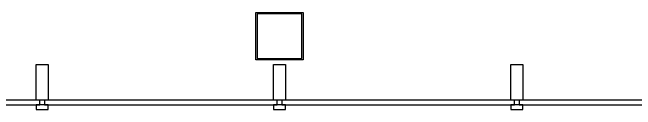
# Model space of a CAD drawing. Header units: centimetres. Extents: x 26200 to 113000, y -600 to 9300.
# Drawn here: x 88528.4 to 88790.9, y 1497.6 to 1538.6 of the extents above; entities that cross this region are included whole.
import ezdxf

# ---------------------------------------------------------------- set-up
doc = ezdxf.new("R2010")
doc.units = ezdxf.units.CM
for name, color, linetype in [('A-GLAZ-FRME', 8, 'Continuous'), ('A-GLAZ-FULL', 8, 'Continuous'), ('S-STEL', 3, 'Continuous')]:
    doc.layers.add(name, color=color, linetype=linetype)

msp = doc.modelspace()

# ---------------------------------------------------------------- linework, layer by layer
at = {"layer": 'A-GLAZ-FRME'}
for points in [[(88543.36, 1501.59), (88538.36, 1501.59), (88538.36, 1516.59), (88543.36, 1516.59)], [(88643.36, 1501.59), (88638.36, 1501.59), (88638.36, 1516.59), (88643.36, 1516.59)], [(88743.36, 1501.59), (88738.36, 1501.59), (88738.36, 1516.59), (88743.36, 1516.59)], [(88538.36, 1497.59), (88543.36, 1497.59), (88543.36, 1499.59), (88538.36, 1499.59)], [(88638.36, 1497.59), (88643.36, 1497.59), (88643.36, 1499.59), (88638.36, 1499.59)], [(88738.36, 1497.59), (88743.36, 1497.59), (88743.36, 1499.59), (88738.36, 1499.59)]]:
    msp.add_lwpolyline(points, close=True, dxfattribs=at)
at = {"layer": 'A-GLAZ-FULL'}
for points in [[(88441.86, 1499.59), (88539.86, 1499.59), (88539.86, 1501.59), (88441.86, 1501.59)], [(88541.86, 1499.59), (88639.86, 1499.59), (88639.86, 1501.59), (88541.86, 1501.59)], [(88641.86, 1499.59), (88739.86, 1499.59), (88739.86, 1501.59), (88641.86, 1501.59)], [(88741.86, 1499.59), (88839.86, 1499.59), (88839.86, 1501.59), (88741.86, 1501.59)]]:
    msp.add_lwpolyline(points, close=True, dxfattribs=at)
at = {"layer": 'S-STEL', "elevation": 0}
for points in [[(88630.86, 1538.59), (88650.86, 1538.59), (88650.86, 1518.59), (88630.86, 1518.59)], [(88631.46, 1519.19), (88650.26, 1519.19), (88650.26, 1537.99), (88631.46, 1537.99)]]:
    msp.add_lwpolyline(points, close=True, dxfattribs=at)

doc.saveas('drawing.dxf')
